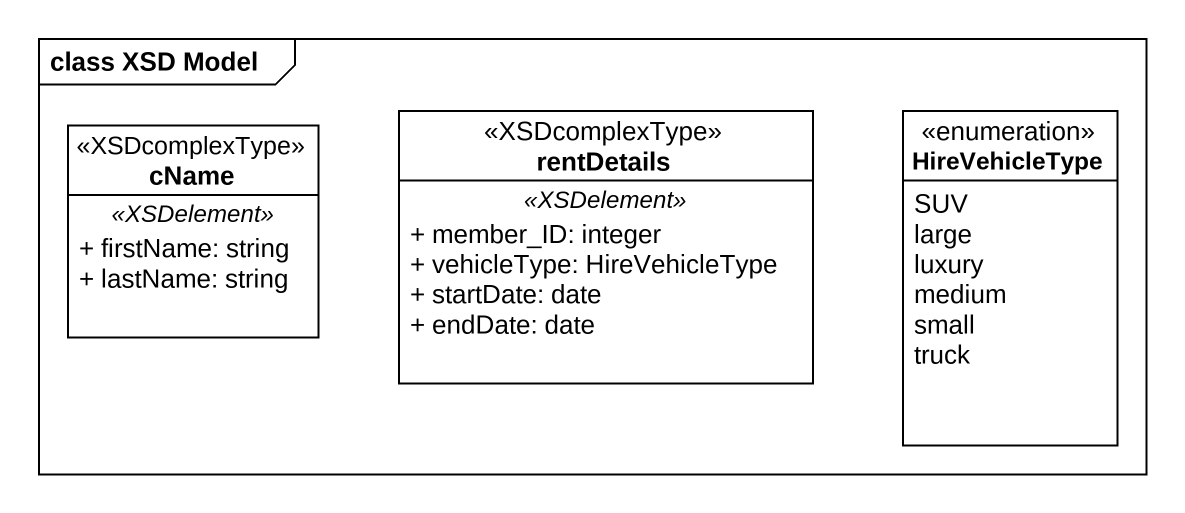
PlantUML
@startuml
mainframe class XSD Model
hide circle
hide empty members
skinparam classAttributeIconSize 0
class cName <<XSDcomplexType>> {
  .. <<XSDelement>> ..
  + firstName: string
  + lastName: string
}
class rentDetails <<XSDcomplexType>> {
  .. <<XSDelement>> ..
  + member_ID: integer
  + vehicleType: HireVehicleType
  + startDate: date
  + endDate: date
}
enum HireVehicleType {
  SUV
  large
  luxury
  medium
  small
  truck
}
@enduml
